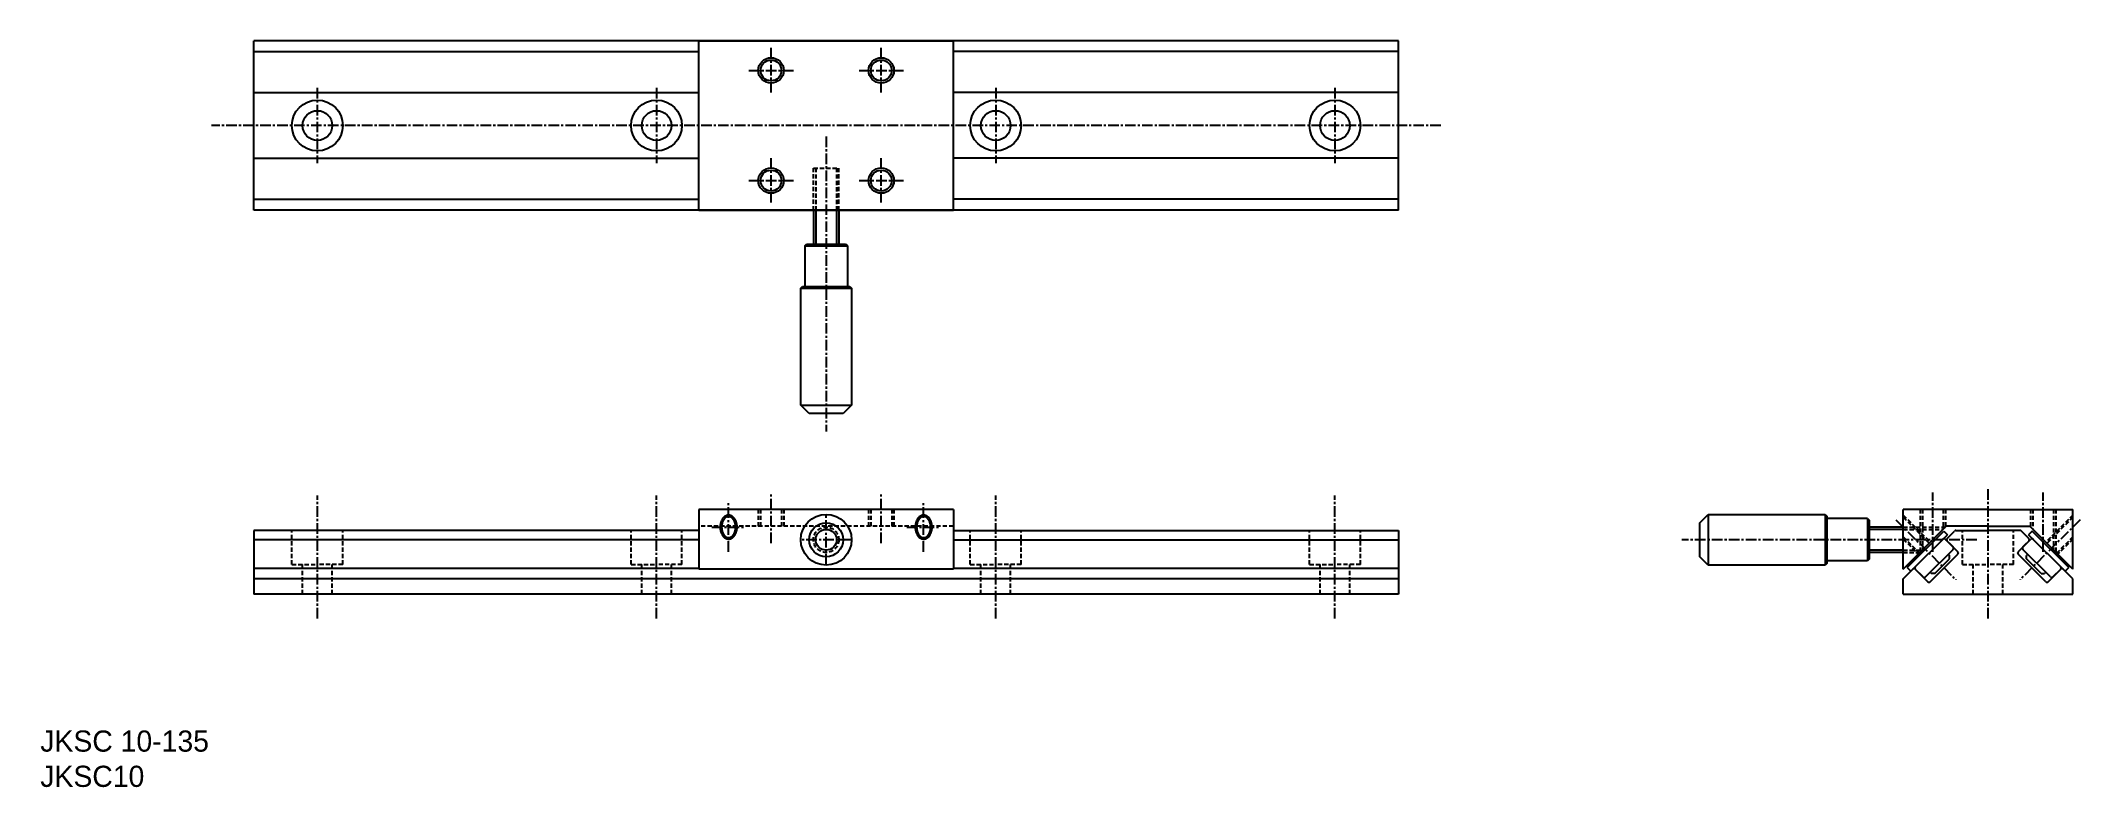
# Model space of a CAD drawing. Extents: x 15 to 256, y 51 to 139.
import ezdxf

# ---------------------------------------------------------------- set-up
doc = ezdxf.new("R2010")
doc.units = 0
doc.linetypes.add('CENTER', pattern=[2, 1.25, -0.25, 0.25, -0.25])
doc.linetypes.add('DASHED', pattern=[0.75, 0.5, -0.25])
doc.layers.get('0').update_dxf_attribs({"linetype": 'CONTINUOUS'})
doc.layers.add('CENTER', color=1, linetype='CENTER')

msp = doc.modelspace()

# ---------------------------------------------------------------- linework, layer by layer
at = {"color": 7, "linetype": 'CONTINUOUS'}
for p, q in [((175.21, 139.27), (40.21, 139.27)), ((40.21, 119.27), (40.21, 139.27)), ((40.21, 137.99), (92.71, 137.99)), ((92.71, 139.27), (122.71, 139.27)), ((92.71, 119.27), (92.71, 139.27)), ((122.71, 119.27), (122.71, 139.27)), ((175.21, 137.99), (122.71, 137.99)), ((175.21, 119.27), (175.21, 139.27)), ((40.21, 133.15), (92.71, 133.15)), ((175.21, 133.15), (122.71, 133.15)), ((40.21, 125.4), (92.71, 125.4)), ((175.21, 125.4), (122.71, 125.4)), ((40.21, 120.56), (92.71, 120.56)), ((175.21, 120.56), (122.71, 120.56)), ((175.21, 119.27), (40.21, 119.27)), ((92.71, 119.27), (122.71, 119.27)), ((106.21, 119.27), (106.21, 115.27)), ((109.21, 119.27), (109.21, 115.27)), ((105.21, 115.07), (105.41, 115.27)), ((105.21, 115.07), (105.21, 110.27)), ((105.21, 115.07), (110.21, 115.07)), ((105.41, 115.27), (110.01, 115.27)), ((110.01, 115.27), (110.21, 115.07)), ((110.21, 115.07), (110.21, 110.27)), ((104.71, 110.07), (104.91, 110.27)), ((104.71, 96.27), (104.71, 110.07)), ((104.71, 110.07), (110.71, 110.07)), ((104.91, 110.27), (110.51, 110.27)), ((110.51, 110.27), (110.71, 110.07)), ((110.71, 110.07), (110.71, 96.27)), ((105.71, 95.27), (104.71, 96.27)), ((104.71, 96.27), (110.71, 96.27)), ((110.71, 96.27), (109.71, 95.27)), ((109.71, 95.27), (105.71, 95.27)), ((92.71, 83.97), (92.71, 76.9)), ((122.71, 83.97), (92.71, 83.97)), ((122.71, 83.97), (122.71, 76.9)), ((210.73, 82.38), (211.73, 83.38)), ((210.73, 78.38), (210.73, 82.38)), ((211.73, 83.38), (225.53, 83.38)), ((211.73, 83.38), (211.73, 77.38)), ((225.53, 83.38), (225.73, 83.18)), ((225.53, 83.38), (225.53, 77.38)), ((225.73, 83.18), (225.73, 77.58)), ((230.53, 82.88), (225.73, 82.88)), ((230.53, 82.88), (230.73, 82.68)), ((230.53, 82.88), (230.53, 77.88)), ((230.73, 82.68), (230.73, 78.08)), ((234.73, 81.88), (230.73, 81.88)), ((234.73, 76.9), (234.73, 83.97)), ((244.73, 83.97), (234.73, 83.97)), ((234.73, 76.9), (239.79, 81.97)), ((244.73, 81.97), (239.79, 81.97)), ((244.73, 83.97), (254.73, 83.97)), ((244.73, 81.97), (249.66, 81.97)), ((254.73, 76.9), (249.66, 81.97)), ((254.73, 76.9), (254.73, 83.97)), ((40.21, 81.47), (40.21, 73.97)), ((92.71, 81.47), (40.21, 81.47)), ((92.71, 81.47), (40.21, 81.47)), ((92.71, 81.47), (40.21, 81.47)), ((92.71, 81.47), (40.21, 81.47)), ((92.71, 80.38), (40.21, 80.38)), ((92.71, 80.38), (40.21, 80.38)), ((122.71, 81.47), (175.21, 81.47)), ((122.71, 81.47), (175.21, 81.47)), ((122.71, 81.47), (175.21, 81.47)), ((122.71, 81.47), (175.21, 81.47)), ((122.71, 80.38), (175.21, 80.38)), ((122.71, 80.38), (175.21, 80.38)), ((175.21, 81.47), (175.21, 73.97)), ((235.2, 77.09), (239.51, 81.4)), ((235.62, 76.66), (239.93, 80.98)), ((238.27, 80.45), (238.41, 80.3)), ((239.51, 81.4), (239.93, 80.98)), ((240.61, 79.53), (239.69, 80.45)), ((239.9, 80.52), (240.79, 81.41)), ((239.9, 80.23), (241.17, 78.96)), ((240.93, 81.47), (244.73, 81.47)), ((248.52, 81.47), (244.73, 81.47)), ((249.55, 80.23), (248.28, 78.96)), ((249.55, 80.52), (248.66, 81.41)), ((248.84, 79.53), (249.76, 80.45)), ((249.94, 81.4), (249.52, 80.98)), ((253.83, 76.66), (249.52, 80.98)), ((254.25, 77.09), (249.94, 81.4)), ((251.18, 80.45), (251.04, 80.3)), ((92.71, 76.97), (40.21, 76.97)), ((175.21, 76.97), (122.71, 76.97)), ((211.73, 77.38), (210.73, 78.38)), ((225.53, 77.38), (211.73, 77.38)), ((225.73, 77.58), (225.53, 77.38)), ((230.53, 77.88), (225.73, 77.88)), ((230.73, 78.08), (230.53, 77.88)), ((234.73, 78.88), (230.73, 78.88)), ((235.2, 77.09), (235.62, 76.66)), ((236.15, 78.32), (236.29, 78.18)), ((237.35, 75.99), (240.61, 79.24)), ((237.92, 75.43), (241.17, 78.68)), ((238.47, 76.4), (240.19, 78.13)), ((240.04, 78.68), (240.19, 78.52)), ((240.19, 78.13), (240.19, 78.52)), ((251.53, 75.43), (248.28, 78.68)), ((252.1, 75.99), (248.84, 79.24)), ((249.41, 78.68), (249.26, 78.52)), ((249.26, 78.13), (249.26, 78.52)), ((250.98, 76.4), (249.26, 78.13)), ((253.3, 78.32), (253.16, 78.18)), ((254.25, 77.09), (253.83, 76.66)), ((175.21, 75.77), (40.21, 75.77)), ((122.71, 76.9), (92.71, 76.9)), ((234.73, 75.77), (235.87, 76.91)), ((234.73, 73.97), (234.73, 75.77)), ((236.15, 76.91), (237.64, 75.43)), ((237.07, 75.99), (236.15, 76.91)), ((237.92, 76.56), (238.07, 76.4)), ((238.47, 76.4), (238.07, 76.4)), ((250.98, 76.4), (251.38, 76.4)), ((251.53, 76.56), (251.38, 76.4)), ((253.3, 76.91), (251.81, 75.43)), ((252.38, 75.99), (253.3, 76.91)), ((254.73, 75.77), (253.58, 76.91)), ((254.73, 73.97), (254.73, 75.77)), ((175.21, 73.97), (40.21, 73.97)), ((234.73, 73.97), (244.73, 73.97)), ((244.73, 73.97), (254.73, 73.97))]:
    msp.add_line(p, q, dxfattribs=at)
at = {"color": 3, "linetype": 'DASHED'}
for p, q in [((106.21, 119.27), (106.21, 124.25)), ((106.21, 124.25), (109.21, 124.25)), ((106.48, 124.25), (106.48, 119.27)), ((108.94, 124.25), (108.94, 119.27)), ((109.21, 119.27), (109.21, 124.25)), ((122.71, 81.97), (92.71, 81.97)), ((99.71, 83.97), (99.71, 81.97)), ((99.98, 83.97), (99.98, 81.97)), ((102.44, 83.97), (102.44, 81.97)), ((102.71, 83.97), (102.71, 81.97)), ((112.71, 83.97), (112.71, 81.97)), ((112.98, 83.97), (112.98, 81.97)), ((115.44, 83.97), (115.44, 81.97)), ((115.71, 83.97), (115.71, 81.97)), ((234.73, 83.29), (237.92, 80.09)), ((234.73, 83.04), (237.79, 79.97)), ((234.73, 81.88), (239.7, 81.88)), ((236.73, 83.97), (236.73, 78.9)), ((237, 83.97), (237, 79.17)), ((239.45, 83.97), (239.45, 81.63)), ((239.73, 83.97), (239.73, 81.9)), ((249.73, 83.97), (249.73, 81.9)), ((250, 83.97), (250, 81.63)), ((254.73, 83.29), (251.53, 80.09)), ((254.73, 83.04), (251.66, 79.97)), ((252.45, 83.97), (252.45, 79.17)), ((252.73, 83.97), (252.73, 78.9)), ((44.71, 77.47), (44.71, 81.47)), ((50.71, 77.47), (50.71, 81.47)), ((84.71, 77.47), (84.71, 81.47)), ((90.71, 77.47), (90.71, 81.47)), ((124.71, 77.47), (124.71, 81.47)), ((130.71, 77.47), (130.71, 81.47)), ((164.71, 77.47), (164.71, 81.47)), ((170.71, 77.47), (170.71, 81.47)), ((234.73, 81.6), (239.43, 81.6)), ((234.73, 80.71), (236.63, 78.8)), ((234.73, 80.46), (236.5, 78.68)), ((241.73, 77.47), (241.73, 81.47)), ((247.73, 77.47), (247.73, 81.47)), ((254.73, 80.71), (252.82, 78.8)), ((254.73, 80.46), (252.95, 78.68)), ((44.71, 77.47), (47.71, 77.47)), ((45.96, 73.97), (45.96, 77.47)), ((50.71, 77.47), (47.71, 77.47)), ((49.46, 73.97), (49.46, 77.47)), ((84.71, 77.47), (87.71, 77.47)), ((85.96, 73.97), (85.96, 77.47)), ((90.71, 77.47), (87.71, 77.47)), ((89.46, 73.97), (89.46, 77.47)), ((124.71, 77.47), (127.71, 77.47)), ((125.96, 73.97), (125.96, 77.47)), ((130.71, 77.47), (127.71, 77.47)), ((129.46, 73.97), (129.46, 77.47)), ((164.71, 77.47), (167.71, 77.47)), ((165.96, 73.97), (165.96, 77.47)), ((170.71, 77.47), (167.71, 77.47)), ((169.46, 73.97), (169.46, 77.47)), ((234.73, 79.15), (236.97, 79.15)), ((234.73, 78.88), (236.7, 78.88)), ((241.73, 77.47), (244.73, 77.47)), ((242.98, 73.97), (242.98, 77.47)), ((247.73, 77.47), (244.73, 77.47)), ((246.48, 73.97), (246.48, 77.47))]:
    msp.add_line(p, q, dxfattribs=at)
at = {"color": 3, "linetype": 'CONTINUOUS'}
for p, q in [((106.48, 119.27), (106.48, 115.27)), ((108.94, 119.27), (108.94, 115.27)), ((234.73, 81.6), (230.73, 81.6)), ((234.73, 79.15), (230.73, 79.15))]:
    msp.add_line(p, q, dxfattribs=at)
for points in [[(96.21, 80.46, 0), (96.26, 80.46, 0), (96.31, 80.46, 0), (96.36, 80.47, 0), (96.4, 80.48, 0), (96.45, 80.5, 0), (96.5, 80.52, 0), (96.55, 80.54, 0), (96.59, 80.57, 0), (96.64, 80.59, 0), (96.68, 80.62, 0), (96.72, 80.66, 0), (96.76, 80.7, 0), (96.8, 80.74, 0), (96.84, 80.78, 0), (96.88, 80.82, 0), (96.92, 80.87, 0), (96.95, 80.92, 0), (96.98, 80.97, 0), (97.01, 81.03, 0), (97.04, 81.09, 0), (97.07, 81.14, 0), (97.09, 81.21, 0), (97.11, 81.27, 0), (97.13, 81.33, 0), (97.15, 81.4, 0), (97.17, 81.46, 0), (97.18, 81.53, 0), (97.19, 81.6, 0), (97.2, 81.66, 0), (97.2, 81.73, 0), (97.21, 81.8, 0), (97.21, 81.87, 0), (97.21, 81.94, 0), (97.2, 82.01, 0), (97.2, 82.08, 0), (97.19, 82.15, 0), (97.18, 82.22, 0), (97.17, 82.28, 0), (97.15, 82.35, 0), (97.13, 82.41, 0), (97.11, 82.48, 0), (97.09, 82.54, 0), (97.07, 82.6, 0), (97.04, 82.66, 0), (97.01, 82.71, 0), (96.98, 82.77, 0), (96.95, 82.82, 0), (96.92, 82.87, 0), (96.88, 82.92, 0), (96.84, 82.97, 0), (96.8, 83.01, 0), (96.76, 83.05, 0), (96.72, 83.08, 0), (96.68, 83.12, 0), (96.64, 83.15, 0), (96.59, 83.18, 0), (96.55, 83.2, 0), (96.5, 83.23, 0), (96.45, 83.24, 0), (96.4, 83.26, 0), (96.36, 83.27, 0), (96.31, 83.28, 0), (96.26, 83.28, 0), (96.21, 83.29, 0), (96.16, 83.28, 0), (96.11, 83.28, 0), (96.06, 83.27, 0), (96.01, 83.26, 0), (95.97, 83.24, 0), (95.92, 83.23, 0), (95.87, 83.2, 0), (95.83, 83.18, 0), (95.78, 83.15, 0), (95.74, 83.12, 0), (95.69, 83.08, 0), (95.65, 83.05, 0), (95.61, 83.01, 0), (95.57, 82.97, 0), (95.54, 82.92, 0), (95.5, 82.87, 0), (95.47, 82.82, 0), (95.44, 82.77, 0), (95.41, 82.71, 0), (95.38, 82.66, 0), (95.35, 82.6, 0), (95.33, 82.54, 0), (95.3, 82.48, 0), (95.28, 82.41, 0), (95.27, 82.35, 0), (95.25, 82.28, 0), (95.24, 82.22, 0), (95.23, 82.15, 0), (95.22, 82.08, 0), (95.21, 82.01, 0), (95.21, 81.94, 0), (95.21, 81.87, 0), (95.21, 81.8, 0), (95.21, 81.73, 0), (95.22, 81.66, 0), (95.23, 81.6, 0), (95.24, 81.53, 0), (95.25, 81.46, 0), (95.27, 81.4, 0), (95.28, 81.33, 0), (95.3, 81.27, 0), (95.33, 81.21, 0), (95.35, 81.14, 0), (95.38, 81.09, 0), (95.41, 81.03, 0), (95.44, 80.97, 0), (95.47, 80.92, 0), (95.5, 80.87, 0), (95.54, 80.82, 0), (95.57, 80.78, 0), (95.61, 80.74, 0), (95.65, 80.7, 0), (95.69, 80.66, 0), (95.74, 80.62, 0), (95.78, 80.59, 0), (95.83, 80.57, 0), (95.87, 80.54, 0), (95.92, 80.52, 0), (95.97, 80.5, 0), (96.01, 80.48, 0), (96.06, 80.47, 0), (96.11, 80.46, 0), (96.16, 80.46, 0), (96.21, 80.46, 0)], [(119.21, 80.46, 0), (119.26, 80.46, 0), (119.31, 80.46, 0), (119.36, 80.47, 0), (119.4, 80.48, 0), (119.45, 80.5, 0), (119.5, 80.52, 0), (119.55, 80.54, 0), (119.59, 80.57, 0), (119.64, 80.59, 0), (119.68, 80.62, 0), (119.72, 80.66, 0), (119.76, 80.7, 0), (119.81, 80.74, 0), (119.84, 80.78, 0), (119.88, 80.82, 0), (119.92, 80.87, 0), (119.95, 80.92, 0), (119.98, 80.97, 0), (120.01, 81.03, 0), (120.04, 81.09, 0), (120.07, 81.14, 0), (120.09, 81.21, 0), (120.11, 81.27, 0), (120.13, 81.33, 0), (120.15, 81.4, 0), (120.17, 81.46, 0), (120.18, 81.53, 0), (120.19, 81.6, 0), (120.2, 81.66, 0), (120.2, 81.73, 0), (120.21, 81.8, 0), (120.21, 81.87, 0), (120.21, 81.94, 0), (120.2, 82.01, 0), (120.2, 82.08, 0), (120.19, 82.15, 0), (120.18, 82.22, 0), (120.17, 82.28, 0), (120.15, 82.35, 0), (120.13, 82.41, 0), (120.11, 82.48, 0), (120.09, 82.54, 0), (120.07, 82.6, 0), (120.04, 82.66, 0), (120.01, 82.71, 0), (119.98, 82.77, 0), (119.95, 82.82, 0), (119.92, 82.87, 0), (119.88, 82.92, 0), (119.84, 82.97, 0), (119.81, 83.01, 0), (119.76, 83.05, 0), (119.72, 83.08, 0), (119.68, 83.12, 0), (119.64, 83.15, 0), (119.59, 83.18, 0), (119.55, 83.2, 0), (119.5, 83.23, 0), (119.45, 83.24, 0), (119.4, 83.26, 0), (119.36, 83.27, 0), (119.31, 83.28, 0), (119.26, 83.28, 0), (119.21, 83.29, 0), (119.16, 83.28, 0), (119.11, 83.28, 0), (119.06, 83.27, 0), (119.01, 83.26, 0), (118.97, 83.24, 0), (118.92, 83.23, 0), (118.87, 83.2, 0), (118.83, 83.18, 0), (118.78, 83.15, 0), (118.74, 83.12, 0), (118.69, 83.08, 0), (118.65, 83.05, 0), (118.61, 83.01, 0), (118.57, 82.97, 0), (118.54, 82.92, 0), (118.5, 82.87, 0), (118.47, 82.82, 0), (118.44, 82.77, 0), (118.41, 82.71, 0), (118.38, 82.66, 0), (118.35, 82.6, 0), (118.33, 82.54, 0), (118.31, 82.48, 0), (118.28, 82.41, 0), (118.27, 82.35, 0), (118.25, 82.28, 0), (118.24, 82.22, 0), (118.23, 82.15, 0), (118.22, 82.08, 0), (118.21, 82.01, 0), (118.21, 81.94, 0), (118.21, 81.87, 0), (118.21, 81.8, 0), (118.21, 81.73, 0), (118.22, 81.66, 0), (118.23, 81.6, 0), (118.24, 81.53, 0), (118.25, 81.46, 0), (118.27, 81.4, 0), (118.28, 81.33, 0), (118.31, 81.27, 0), (118.33, 81.21, 0), (118.35, 81.14, 0), (118.38, 81.09, 0), (118.41, 81.03, 0), (118.44, 80.97, 0), (118.47, 80.92, 0), (118.5, 80.87, 0), (118.54, 80.82, 0), (118.57, 80.78, 0), (118.61, 80.74, 0), (118.65, 80.7, 0), (118.69, 80.66, 0), (118.74, 80.62, 0), (118.78, 80.59, 0), (118.83, 80.57, 0), (118.87, 80.54, 0), (118.92, 80.52, 0), (118.97, 80.5, 0), (119.01, 80.48, 0), (119.06, 80.47, 0), (119.11, 80.46, 0), (119.16, 80.46, 0), (119.21, 80.46, 0)]]:
    msp.add_polyline3d(points, dxfattribs=at)
at = {"color": 7, "linetype": 'CONTINUOUS'}
for points in [[(96.21, 80.63, 0), (96.25, 80.63, 0), (96.29, 80.64, 0), (96.33, 80.65, 0), (96.37, 80.66, 0), (96.41, 80.67, 0), (96.45, 80.69, 0), (96.49, 80.71, 0), (96.52, 80.73, 0), (96.56, 80.75, 0), (96.6, 80.78, 0), (96.63, 80.81, 0), (96.67, 80.84, 0), (96.7, 80.88, 0), (96.73, 80.91, 0), (96.76, 80.95, 0), (96.79, 81, 0), (96.82, 81.04, 0), (96.85, 81.09, 0), (96.87, 81.13, 0), (96.89, 81.18, 0), (96.92, 81.23, 0), (96.94, 81.29, 0), (96.95, 81.34, 0), (96.97, 81.4, 0), (96.99, 81.45, 0), (97, 81.51, 0), (97.01, 81.57, 0), (97.02, 81.63, 0), (97.02, 81.69, 0), (97.03, 81.75, 0), (97.03, 81.81, 0), (97.03, 81.87, 0), (97.03, 81.93, 0), (97.03, 81.99, 0), (97.02, 82.05, 0), (97.02, 82.11, 0), (97.01, 82.17, 0), (97, 82.23, 0), (96.99, 82.29, 0), (96.97, 82.35, 0), (96.95, 82.4, 0), (96.94, 82.46, 0), (96.92, 82.51, 0), (96.89, 82.56, 0), (96.87, 82.61, 0), (96.85, 82.66, 0), (96.82, 82.7, 0), (96.79, 82.75, 0), (96.76, 82.79, 0), (96.73, 82.83, 0), (96.7, 82.87, 0), (96.67, 82.9, 0), (96.63, 82.93, 0), (96.6, 82.96, 0), (96.56, 82.99, 0), (96.52, 83.02, 0), (96.49, 83.04, 0), (96.45, 83.06, 0), (96.41, 83.07, 0), (96.37, 83.09, 0), (96.33, 83.1, 0), (96.29, 83.11, 0), (96.25, 83.11, 0), (96.21, 83.11, 0), (96.17, 83.11, 0), (96.13, 83.11, 0), (96.09, 83.1, 0), (96.05, 83.09, 0), (96.01, 83.07, 0), (95.97, 83.06, 0), (95.93, 83.04, 0), (95.89, 83.02, 0), (95.86, 82.99, 0), (95.82, 82.96, 0), (95.78, 82.93, 0), (95.75, 82.9, 0), (95.72, 82.87, 0), (95.69, 82.83, 0), (95.65, 82.79, 0), (95.63, 82.75, 0), (95.6, 82.7, 0), (95.57, 82.66, 0), (95.55, 82.61, 0), (95.52, 82.56, 0), (95.5, 82.51, 0), (95.48, 82.46, 0), (95.46, 82.4, 0), (95.45, 82.35, 0), (95.43, 82.29, 0), (95.42, 82.23, 0), (95.41, 82.17, 0), (95.4, 82.11, 0), (95.39, 82.05, 0), (95.39, 81.99, 0), (95.38, 81.93, 0), (95.38, 81.87, 0), (95.38, 81.81, 0), (95.39, 81.75, 0), (95.39, 81.69, 0), (95.4, 81.63, 0), (95.41, 81.57, 0), (95.42, 81.51, 0), (95.43, 81.45, 0), (95.45, 81.4, 0), (95.46, 81.34, 0), (95.48, 81.29, 0), (95.5, 81.23, 0), (95.52, 81.18, 0), (95.55, 81.13, 0), (95.57, 81.09, 0), (95.6, 81.04, 0), (95.63, 81, 0), (95.65, 80.95, 0), (95.69, 80.91, 0), (95.72, 80.88, 0), (95.75, 80.84, 0), (95.78, 80.81, 0), (95.82, 80.78, 0), (95.86, 80.75, 0), (95.89, 80.73, 0), (95.93, 80.71, 0), (95.97, 80.69, 0), (96.01, 80.67, 0), (96.05, 80.66, 0), (96.09, 80.65, 0), (96.13, 80.64, 0), (96.17, 80.63, 0), (96.21, 80.63, 0)], [(119.21, 80.63, 0), (119.25, 80.63, 0), (119.29, 80.64, 0), (119.33, 80.65, 0), (119.37, 80.66, 0), (119.41, 80.67, 0), (119.45, 80.69, 0), (119.49, 80.71, 0), (119.53, 80.73, 0), (119.56, 80.75, 0), (119.6, 80.78, 0), (119.63, 80.81, 0), (119.67, 80.84, 0), (119.7, 80.88, 0), (119.73, 80.91, 0), (119.76, 80.95, 0), (119.79, 81, 0), (119.82, 81.04, 0), (119.85, 81.09, 0), (119.87, 81.13, 0), (119.89, 81.18, 0), (119.92, 81.23, 0), (119.94, 81.29, 0), (119.95, 81.34, 0), (119.97, 81.4, 0), (119.99, 81.45, 0), (120, 81.51, 0), (120.01, 81.57, 0), (120.02, 81.63, 0), (120.03, 81.69, 0), (120.03, 81.75, 0), (120.03, 81.81, 0), (120.03, 81.87, 0), (120.03, 81.93, 0), (120.03, 81.99, 0), (120.03, 82.05, 0), (120.02, 82.11, 0), (120.01, 82.17, 0), (120, 82.23, 0), (119.99, 82.29, 0), (119.97, 82.35, 0), (119.95, 82.4, 0), (119.94, 82.46, 0), (119.92, 82.51, 0), (119.89, 82.56, 0), (119.87, 82.61, 0), (119.85, 82.66, 0), (119.82, 82.7, 0), (119.79, 82.75, 0), (119.76, 82.79, 0), (119.73, 82.83, 0), (119.7, 82.87, 0), (119.67, 82.9, 0), (119.63, 82.93, 0), (119.6, 82.96, 0), (119.56, 82.99, 0), (119.53, 83.02, 0), (119.49, 83.04, 0), (119.45, 83.06, 0), (119.41, 83.07, 0), (119.37, 83.09, 0), (119.33, 83.1, 0), (119.29, 83.11, 0), (119.25, 83.11, 0), (119.21, 83.11, 0), (119.17, 83.11, 0), (119.13, 83.11, 0), (119.09, 83.1, 0), (119.05, 83.09, 0), (119.01, 83.07, 0), (118.97, 83.06, 0), (118.93, 83.04, 0), (118.89, 83.02, 0), (118.86, 82.99, 0), (118.82, 82.96, 0), (118.78, 82.93, 0), (118.75, 82.9, 0), (118.72, 82.87, 0), (118.68, 82.83, 0), (118.65, 82.79, 0), (118.62, 82.75, 0), (118.6, 82.7, 0), (118.57, 82.66, 0), (118.55, 82.61, 0), (118.52, 82.56, 0), (118.5, 82.51, 0), (118.48, 82.46, 0), (118.46, 82.4, 0), (118.45, 82.35, 0), (118.43, 82.29, 0), (118.42, 82.23, 0), (118.41, 82.17, 0), (118.4, 82.11, 0), (118.39, 82.05, 0), (118.39, 81.99, 0), (118.39, 81.93, 0), (118.38, 81.87, 0), (118.39, 81.81, 0), (118.39, 81.75, 0), (118.39, 81.69, 0), (118.4, 81.63, 0), (118.41, 81.57, 0), (118.42, 81.51, 0), (118.43, 81.45, 0), (118.45, 81.4, 0), (118.46, 81.34, 0), (118.48, 81.29, 0), (118.5, 81.23, 0), (118.52, 81.18, 0), (118.55, 81.13, 0), (118.57, 81.09, 0), (118.6, 81.04, 0), (118.62, 81, 0), (118.65, 80.95, 0), (118.68, 80.91, 0), (118.72, 80.88, 0), (118.75, 80.84, 0), (118.78, 80.81, 0), (118.82, 80.78, 0), (118.86, 80.75, 0), (118.89, 80.73, 0), (118.93, 80.71, 0), (118.97, 80.69, 0), (119.01, 80.67, 0), (119.05, 80.66, 0), (119.09, 80.65, 0), (119.13, 80.64, 0), (119.17, 80.63, 0), (119.21, 80.63, 0)]]:
    msp.add_polyline3d(points, dxfattribs=at)
at = {"color": 3, "linetype": 'CONTINUOUS'}
for centre in [(101.21, 135.77), (114.21, 135.77), (101.21, 122.77), (114.21, 122.77)]:
    msp.add_circle(centre, 1.5, dxfattribs=at)
at = {"color": 7, "linetype": 'CONTINUOUS'}
for centre, radius in [((101.21, 135.77), 1.23), ((114.21, 135.77), 1.23), ((47.71, 129.27), 3), ((47.71, 129.27), 1.75), ((87.71, 129.27), 3), ((87.71, 129.27), 1.75), ((127.71, 129.27), 3), ((127.71, 129.27), 1.75), ((167.71, 129.27), 3), ((167.71, 129.27), 1.75), ((101.21, 122.77), 1.23), ((114.21, 122.77), 1.23), ((107.71, 80.38), 3), ((107.71, 80.38), 2), ((107.71, 80.38), 1.23)]:
    msp.add_circle(centre, radius, dxfattribs=at)
at = {"color": 3, "linetype": 'DASHED'}
msp.add_circle((107.71, 80.38), 1.5, dxfattribs=at)
at = {"color": 7, "linetype": 'CONTINUOUS'}
for centre, start, end in [((239.55, 80.3), 45, 135), ((240.04, 80.38), 135, 225), ((240.46, 79.39), 315, 45), ((240.93, 81.27), 90, 135), ((248.52, 81.27), 45, 90), ((248.99, 79.39), 135, 225), ((249.41, 80.38), 315, 45), ((249.91, 80.3), 45, 135), ((236.01, 76.77), 45, 135), ((236.29, 77.05), 135, 225), ((241.03, 78.82), 315, 45), ((248.42, 78.82), 135, 225), ((253.16, 77.05), 315, 45), ((253.44, 76.77), 45, 135), ((237.21, 76.13), 225, 315), ((237.78, 75.57), 225, 315), ((251.67, 75.57), 225, 315), ((252.24, 76.13), 225, 315)]:
    msp.add_arc(centre, 0.2, start, end, dxfattribs=at)
at = {"layer": 'CENTER', "color": 1, "linetype": 'CENTER'}
for p, q in [((101.21, 133.17), (101.21, 138.43)), ((114.21, 133.17), (114.21, 138.43)), ((98.6, 135.77), (103.87, 135.77)), ((111.6, 135.77), (116.87, 135.77)), ((47.7, 133.72), (47.7, 124.83)), ((87.71, 133.72), (87.71, 124.83)), ((127.71, 133.72), (127.71, 124.83)), ((167.71, 133.72), (167.71, 124.83)), ((180.21, 129.27), (35.21, 129.27)), ((107.71, 127.96), (107.71, 93.16)), ((101.21, 120.17), (101.21, 125.43)), ((114.21, 120.17), (114.21, 125.43)), ((98.6, 122.77), (103.87, 122.77)), ((111.6, 122.77), (116.87, 122.77)), ((47.71, 71.09), (47.71, 85.6)), ((87.71, 71.09), (87.71, 85.6)), ((96.21, 78.96), (96.21, 84.79)), ((101.21, 79.97), (101.21, 85.97)), ((114.21, 79.97), (114.21, 85.97)), ((119.21, 78.96), (119.21, 84.79)), ((127.71, 71.09), (127.71, 85.6)), ((167.71, 71.09), (167.71, 85.6)), ((238.23, 78.97), (238.23, 85.97)), ((244.73, 71.09), (244.73, 86.37)), ((251.23, 78.97), (251.23, 85.97)), ((94.21, 81.87), (98.21, 81.87)), ((107.71, 77.46), (107.71, 83.29)), ((117.21, 81.87), (121.21, 81.87)), ((233.85, 82.75), (240.95, 75.64)), ((255.6, 82.75), (248.5, 75.64)), ((110.62, 80.38), (104.79, 80.38)), ((243.41, 80.38), (208.61, 80.38))]:
    msp.add_line(p, q, dxfattribs=at)

# ---------------------------------------------------------------- texts
at = {"color": 7, "linetype": 'CONTINUOUS'}
for s, p in [('JKSC 10-135', (15.04, 55.37)), ('JKSC10', (15.04, 51.21))]:
    msp.add_text(s, height=2.5, dxfattribs=at).set_placement(p)

doc.saveas('drawing.dxf')
